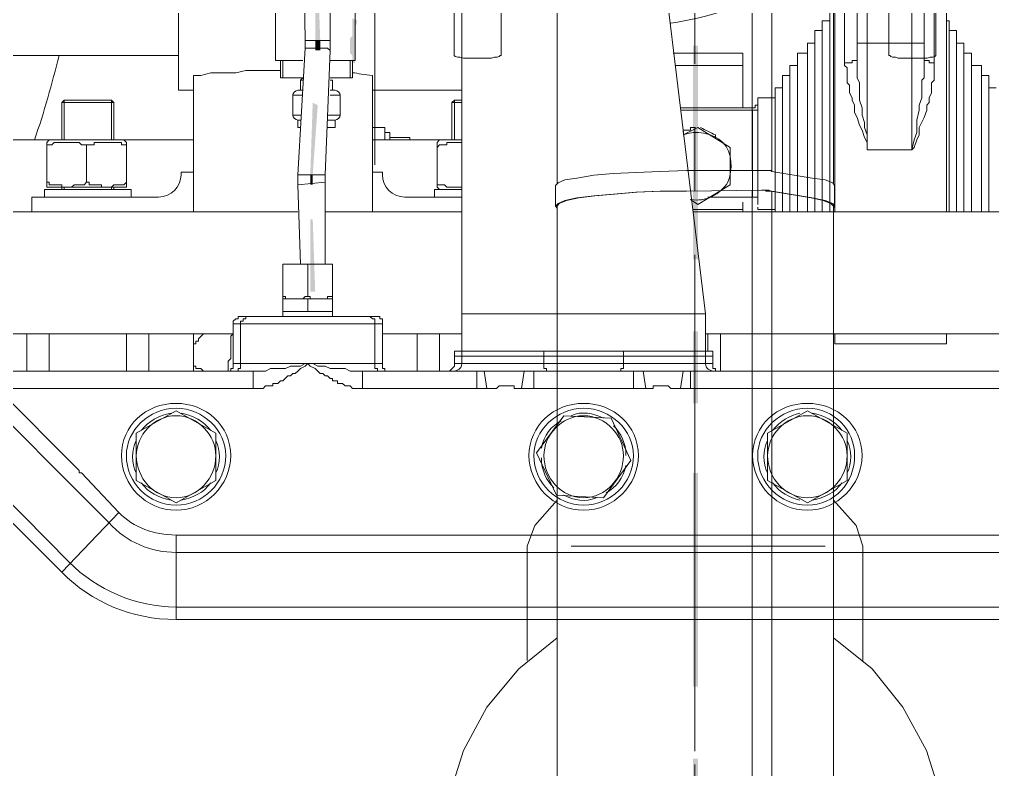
# Model space of a CAD drawing. Header units: millimetres. Extents: x 25083 to 52777, y 24772 to 45779.
# Drawn here: x 49317 to 49462.4, y 36515 to 36627.1 of the extents above; entities that cross this region are included whole.
import ezdxf

# ---------------------------------------------------------------- set-up
doc = ezdxf.new("R2010")
doc.units = ezdxf.units.MM
doc.layers.add('小车', color=7, linetype='Continuous')

# ---------------------------------------------------------------- blocks, each defined once
blk = doc.blocks.new('zw$D2F4')
h = blk.add_hatch(color=7)
edge = h.paths.add_edge_path(flags=0)
edge.add_spline(control_points=[(528.07, 779.11), (528.07, 779.11), (527.7, 779.11), (527.7, 779.11), (527.7, 779.11), (527.33, 779.48), (527.33, 779.48), (527.33, 779.48), (524.36, 779.48), (524.36, 779.48), (524.36, 779.48), (523.24, 779.11), (523.24, 779.11), (523.24, 779.11), (521.76, 779.11), (521.76, 779.11), (521.76, 779.11), (517.3, 778), (517.3, 778), (517.3, 778), (517.67, 777.25), (517.67, 777.25), (517.67, 777.25), (518.79, 777.63), (518.79, 777.63), (518.79, 777.63), (520.65, 778), (520.65, 778), (520.65, 778), (521.76, 778.37), (521.76, 778.37), (521.76, 778.37), (523.24, 778.74), (523.24, 778.74), (523.24, 778.74), (525.1, 778.74), (525.1, 778.74), (525.1, 778.74), (525.84, 779.11), (525.84, 779.11), (525.84, 779.11), (525.84, 779.11), (525.84, 779.11), (525.84, 779.11), (526.59, 779.11), (526.59, 779.11), (526.59, 779.11), (526.96, 778.74), (526.96, 778.74), (526.96, 778.74), (527.7, 778.74), (527.7, 778.74), (527.7, 778.74), (528.07, 779.11), (528.07, 779.11), (528.07, 779.11), (528.07, 779.11), (528.07, 779.11)], knot_values=[0, 0, 0, 0, 1, 1, 1, 2, 2, 2, 3, 3, 3, 4, 4, 4, 5, 5, 5, 6, 6, 6, 7, 7, 7, 8, 8, 8, 9, 9, 9, 10, 10, 10, 11, 11, 11, 12, 12, 12, 13, 13, 13, 14, 14, 14, 15, 15, 15, 16, 16, 16, 17, 17, 17, 18, 18, 18, 19, 19, 19, 19], degree=3, periodic=0)
edge = h.paths.add_edge_path(flags=0)
edge.add_spline(control_points=[(507.28, 774.65), (507.28, 774.65), (506.16, 773.91), (506.16, 773.91), (506.16, 773.91), (502.45, 772.43), (502.45, 772.43), (502.45, 772.43), (499.48, 770.94), (499.48, 770.94), (499.48, 770.94), (497.62, 770.2), (497.62, 770.2), (497.62, 770.2), (496.14, 769.08), (496.14, 769.08), (496.14, 769.08), (494.65, 768.34), (494.65, 768.34), (494.65, 768.34), (490.19, 765), (490.19, 765), (490.19, 765), (489.82, 765), (489.82, 765), (489.82, 765), (489.08, 764.26), (489.08, 764.26), (489.08, 764.26), (487.59, 763.14), (487.59, 763.14), (487.59, 763.14), (486.48, 762.03), (486.48, 762.03), (486.48, 762.03), (485.37, 761.29), (485.37, 761.29), (485.37, 761.29), (484.62, 760.17), (484.62, 760.17), (484.62, 760.17), (483.51, 759.43), (483.51, 759.43), (483.51, 759.43), (482.77, 758.32), (482.77, 758.32), (482.77, 758.32), (482.02, 757.57), (482.02, 757.57), (482.02, 757.57), (481.28, 756.46), (481.28, 756.46), (481.28, 756.46), (481.65, 756.09), (481.65, 756.09), (481.65, 756.09), (482.4, 757.2), (482.4, 757.2), (482.4, 757.2), (483.14, 757.94), (483.14, 757.94), (483.14, 757.94), (483.88, 759.06), (483.88, 759.06), (483.88, 759.06), (484.99, 759.8), (484.99, 759.8), (484.99, 759.8), (485.74, 760.91), (485.74, 760.91), (485.74, 760.91), (486.85, 761.66), (486.85, 761.66), (486.85, 761.66), (487.97, 762.77), (487.97, 762.77), (487.97, 762.77), (489.45, 763.89), (489.45, 763.89), (489.45, 763.89), (490.19, 764.63), (490.19, 764.63), (490.19, 764.63), (492.05, 765.74), (492.05, 765.74), (492.05, 765.74), (491.68, 765.74), (491.68, 765.74), (491.68, 765.74), (493.54, 766.86), (493.54, 766.86), (493.54, 766.86), (495.02, 767.97), (495.02, 767.97), (495.02, 767.97), (496.51, 768.71), (496.51, 768.71), (496.51, 768.71), (497.99, 769.83), (497.99, 769.83), (497.99, 769.83), (500.96, 771.31), (500.96, 771.31), (500.96, 771.31), (504.68, 772.8), (504.68, 772.8), (504.68, 772.8), (504.31, 772.8), (504.31, 772.8), (504.31, 772.8), (506.16, 773.54), (506.16, 773.54), (506.16, 773.54), (507.28, 773.91), (507.28, 773.91), (507.28, 773.91), (507.28, 774.65), (507.28, 774.65), (507.28, 774.65), (507.28, 774.65), (507.28, 774.65)], knot_values=[0, 0, 0, 0, 1, 1, 1, 2, 2, 2, 3, 3, 3, 4, 4, 4, 5, 5, 5, 6, 6, 6, 7, 7, 7, 8, 8, 8, 9, 9, 9, 10, 10, 10, 11, 11, 11, 12, 12, 12, 13, 13, 13, 14, 14, 14, 15, 15, 15, 16, 16, 16, 17, 17, 17, 18, 18, 18, 19, 19, 19, 20, 20, 20, 21, 21, 21, 22, 22, 22, 23, 23, 23, 24, 24, 24, 25, 25, 25, 26, 26, 26, 27, 27, 27, 28, 28, 28, 29, 29, 29, 30, 30, 30, 31, 31, 31, 32, 32, 32, 33, 33, 33, 34, 34, 34, 35, 35, 35, 36, 36, 36, 37, 37, 37, 38, 38, 38, 39, 39, 39, 40, 40, 40, 40], degree=3, periodic=0)
edge = h.paths.add_edge_path(flags=0)
edge.add_spline(control_points=[(476.82, 746.8), (476.82, 746.8), (476.82, 744.57), (476.82, 744.57), (476.82, 744.57), (477.2, 744.57), (477.2, 744.57), (477.2, 744.57), (477.2, 745.32), (477.2, 745.32), (477.2, 745.32), (477.57, 746.43), (477.57, 746.43), (477.57, 746.43), (476.82, 746.8), (476.82, 746.8), (476.82, 746.8), (476.82, 746.8), (476.82, 746.8)], knot_values=[0, 0, 0, 0, 1, 1, 1, 2, 2, 2, 3, 3, 3, 4, 4, 4, 5, 5, 5, 6, 6, 6, 6], degree=3, periodic=0)
h = blk.add_hatch(color=7)
edge = h.paths.add_edge_path(flags=0)
edge.add_spline(control_points=[(472, 743.46), (472, 743.46), (471.63, 753.86), (471.63, 753.86), (471.63, 753.86), (471.25, 753.86), (471.25, 753.86), (471.25, 753.86), (471.25, 743.46), (471.25, 743.46), (471.25, 743.46), (472, 743.46), (472, 743.46), (472, 743.46), (472, 743.46), (472, 743.46)], knot_values=[0, 0, 0, 0, 1, 1, 1, 2, 2, 2, 3, 3, 3, 4, 4, 4, 5, 5, 5, 5], degree=3, periodic=0)
edge = h.paths.add_edge_path(flags=0)
edge.add_spline(control_points=[(471.63, 764.63), (471.63, 764.63), (471.63, 768.34), (471.63, 768.34), (471.63, 768.34), (471.25, 768.34), (471.25, 768.34), (471.25, 768.34), (471.25, 764.63), (471.25, 764.63), (471.25, 764.63), (471.63, 764.63), (471.63, 764.63), (471.63, 764.63), (471.63, 764.63), (471.63, 764.63)], knot_values=[0, 0, 0, 0, 1, 1, 1, 2, 2, 2, 3, 3, 3, 4, 4, 4, 5, 5, 5, 5], degree=3, periodic=0)
h = blk.add_hatch(color=7)
h.dxf.hatch_style = 2
h.paths.add_polyline_path([(476.82, 744.57), (476.82, 744.2), (476.45, 743.83), (476.45, 741.6), (476.82, 741.23), (476.82, 740.12), (477.2, 740.12), (477.2, 741.98), (477.2, 742.35), (477.2, 744.57)])
h = blk.add_hatch(color=7)
h.dxf.hatch_style = 2
h.paths.add_polyline_path([(472, 741.98), (472, 742.35), (472, 743.46), (471.25, 743.46), (471.25, 741.98)])
h = blk.add_hatch(color=7)
edge = h.paths.add_edge_path(flags=0)
edge.add_spline(control_points=[(528.44, 625.37), (528.44, 625.37), (528.44, 636.14), (528.44, 636.14), (528.44, 636.14), (527.7, 636.14), (527.7, 636.14), (527.7, 636.14), (527.7, 625.37), (527.7, 625.37), (527.7, 625.37), (528.44, 625.37), (528.44, 625.37), (528.44, 625.37), (528.44, 625.37), (528.44, 625.37)], knot_values=[0, 0, 0, 0, 1, 1, 1, 2, 2, 2, 3, 3, 3, 4, 4, 4, 5, 5, 5, 5], degree=3, periodic=0)
edge = h.paths.add_edge_path(flags=0)
edge.add_spline(control_points=[(528.44, 646.91), (528.44, 646.91), (528.44, 678.84), (528.44, 678.84), (528.44, 678.84), (527.7, 678.84), (527.7, 678.84), (527.7, 678.84), (527.7, 646.91), (527.7, 646.91), (527.7, 646.91), (528.44, 646.91), (528.44, 646.91), (528.44, 646.91), (528.44, 646.91), (528.44, 646.91)], knot_values=[0, 0, 0, 0, 1, 1, 1, 2, 2, 2, 3, 3, 3, 4, 4, 4, 5, 5, 5, 5], degree=3, periodic=0)
edge = h.paths.add_edge_path(flags=0)
edge.add_spline(control_points=[(528.44, 689.24), (528.44, 689.24), (528.44, 700.01), (528.44, 700.01), (528.44, 700.01), (527.7, 700.01), (527.7, 700.01), (527.7, 700.01), (527.7, 689.24), (527.7, 689.24), (527.7, 689.24), (528.44, 689.24), (528.44, 689.24), (528.44, 689.24), (528.44, 689.24), (528.44, 689.24)], knot_values=[0, 0, 0, 0, 1, 1, 1, 2, 2, 2, 3, 3, 3, 4, 4, 4, 5, 5, 5, 5], degree=3, periodic=0)
edge = h.paths.add_edge_path(flags=0)
edge.add_spline(control_points=[(528.44, 710.78), (528.44, 710.78), (528.44, 742.72), (528.44, 742.72), (528.44, 742.72), (527.7, 742.72), (527.7, 742.72), (527.7, 742.72), (527.7, 710.78), (527.7, 710.78), (527.7, 710.78), (528.44, 710.78), (528.44, 710.78), (528.44, 710.78), (528.44, 710.78), (528.44, 710.78)], knot_values=[0, 0, 0, 0, 1, 1, 1, 2, 2, 2, 3, 3, 3, 4, 4, 4, 5, 5, 5, 5], degree=3, periodic=0)
h = blk.add_hatch(color=7)
h.dxf.hatch_style = 2
h.paths.add_polyline_path([(470.88, 723.41), (471.63, 733.81), (470.88, 734.18), (470.51, 723.41)])
h = blk.add_hatch(color=7)
h.dxf.hatch_style = 2
h.paths.add_polyline_path([(470.88, 721.92), (470.88, 722.66), (470.88, 723.41), (470.51, 723.41), (470.51, 721.92)])
h = blk.add_hatch(color=7)
h.dxf.hatch_style = 2
h.paths.add_polyline_path([(471.25, 705.95), (470.88, 716.72), (470.51, 716.72), (470.51, 705.95)])
at = {"color": 7, "lineweight": 5}
for points in [[(477.2, 740.49), (477.2, 786.54)], [(529.56, 702.61), (519.53, 785.05)], [(469.77, 743.46), (469.4, 765.37)], [(473.48, 743.46), (473.48, 765.37)], [(465.31, 740.49), (465.31, 754.97)], [(493.16, 697.04), (493.16, 755.72)], [(548.87, 755.34), (548.87, 724.52), (548.87, 721.55), (548.87, 717.84)], [(550.35, 740.12), (550.35, 755.34)], [(563.72, 755.34), (563.72, 744.95), (563.72, 743.09), (563.72, 740.12)], [(565.58, 717.84), (565.58, 754.6), (565.21, 754.97), (565.58, 755.34), (565.21, 755.34)], [(450.83, 736.03), (450.83, 753.86)], [(548.13, 747.92), (548.13, 717.84)], [(547.01, 746.43), (547.01, 717.84)], [(548.13, 746.43), (547.01, 746.43)], [(565.95, 746.43), (565.58, 746.43)], [(565.95, 746.43), (565.95, 717.84)], [(545.9, 744.95), (545.9, 717.84)], [(547.01, 744.95), (545.9, 744.95)], [(567.07, 744.95), (565.95, 744.95)], [(567.07, 744.95), (567.07, 717.84)], [(469.77, 743.46), (473.48, 743.46)], [(544.78, 743.09), (544.78, 717.84)], [(545.9, 743.09), (544.78, 743.09)], [(552.21, 740.86), (552.21, 743.09)], [(553.7, 743.09), (552.21, 743.09)], [(553.7, 743.09), (553.7, 727.12)], [(560.38, 743.09), (553.7, 743.09)], [(560.38, 727.12), (560.38, 743.09)], [(562.24, 743.09), (561.12, 743.09), (560.38, 743.09)], [(562.24, 743.09), (562.24, 740.86)], [(568.18, 743.09), (567.07, 743.09)], [(568.18, 743.09), (568.18, 717.84)], [(468.66, 723.41), (469.77, 742.35)], [(469.77, 742.35), (472, 742.35), (472.37, 742.35), (473.11, 742.35), (473.48, 741.98)], [(472.74, 723.41), (473.48, 741.98)], [(535.13, 741.6), (524.73, 741.6)], [(535.13, 741.6), (535.13, 733.43)], [(543.3, 741.6), (543.3, 717.84)], [(544.78, 741.6), (543.3, 741.6)], [(569.29, 741.6), (568.18, 741.6)], [(569.29, 741.6), (569.29, 717.84)], [(450.83, 741.23), (418.52, 741.23)], [(465.31, 740.49), (469.4, 740.49)], [(466.06, 737.89), (466.06, 740.49)], [(466.43, 740.49), (466.43, 737.89)], [(473.48, 740.49), (477.2, 740.49)], [(476.45, 737.89), (476.45, 740.49)], [(476.82, 740.49), (476.82, 737.89)], [(550.35, 740.12), (551.47, 740.12), (551.47, 740.49), (552.21, 740.49), (552.21, 740.86)], [(550.35, 740.12), (550.35, 739.75), (550.73, 739.38), (550.73, 737.15), (551.1, 736.78), (551.1, 735.66), (551.47, 734.92), (551.47, 734.55), (551.84, 733.81), (551.84, 732.69), (552.21, 731.95), (552.58, 730.83), (552.95, 730.09), (553.32, 728.98), (553.7, 728.23), (553.7, 727.12)], [(553.7, 727.12), (553.7, 729.35), (553.32, 730.46), (553.32, 731.21), (552.95, 732.32), (552.95, 733.43), (552.58, 734.55), (552.58, 737.15), (552.21, 737.89), (552.21, 740.86)], [(562.24, 740.86), (562.24, 737.89), (561.87, 737.52), (561.87, 734.92), (561.49, 733.81), (561.49, 733.06), (561.12, 731.58), (561.12, 729.72), (560.75, 728.61), (560.38, 727.12)], [(560.38, 727.12), (560.75, 727.49), (561.12, 728.61), (561.49, 729.35), (561.49, 730.46), (562.24, 731.95), (562.61, 733.06), (562.61, 733.81), (562.98, 734.18), (562.98, 734.92), (563.35, 735.66), (563.35, 737.15), (563.72, 737.52), (563.72, 740.12)], [(562.24, 740.86), (562.24, 740.49), (562.98, 740.49), (562.98, 740.12), (563.72, 740.12)], [(466.06, 739), (460.86, 739), (459.37, 738.63), (455.66, 738.63), (454.17, 738.26), (453.06, 738.26)], [(535.13, 739.75), (525.1, 739.75)], [(542.18, 739.75), (542.18, 717.84)], [(543.3, 739.75), (542.18, 739.75)], [(570.78, 739.75), (569.29, 739.75)], [(570.78, 739.75), (570.78, 717.84)], [(453.06, 717.84), (453.06, 738.26)], [(469.4, 737.89), (466.06, 737.89)], [(469.4, 737.89), (469.03, 737.52)], [(469.03, 737.52), (469.03, 736.03)], [(469.03, 737.52), (469.4, 737.52)], [(476.82, 737.89), (473.48, 737.89)], [(473.48, 737.52), (473.85, 737.52)], [(473.48, 737.52), (473.85, 737.52)], [(473.85, 737.52), (473.85, 736.03)], [(479.8, 738.26), (479.8, 717.84)], [(541.07, 738.26), (541.07, 717.84)], [(542.18, 738.26), (541.07, 738.26)], [(571.89, 738.26), (570.78, 738.26)], [(571.89, 738.26), (571.89, 717.84)], [(453.06, 736.03), (450.83, 736.03)], [(468.66, 736.03), (469.4, 736.03)], [(473.48, 736.03), (474.23, 736.03)], [(493.16, 736.03), (479.8, 736.03)], [(539.96, 736.4), (539.96, 717.84)], [(541.07, 736.4), (539.96, 736.4)], [(573.01, 736.4), (571.89, 736.4)], [(433.38, 734.18), (433.75, 734.55)], [(440.8, 734.55), (433.75, 734.55)], [(440.8, 734.55), (433.75, 734.55)], [(441.17, 734.18), (440.8, 734.55)], [(467.91, 735.29), (467.91, 732.32)], [(467.91, 735.29), (469.4, 735.29)], [(473.48, 735.29), (474.97, 735.29)], [(474.97, 735.29), (474.97, 732.32)], [(491.68, 734.18), (492.05, 734.55)], [(493.16, 734.55), (492.05, 734.55)], [(493.16, 734.55), (492.05, 734.55)], [(537.36, 734.55), (537.36, 734.92)], [(539.96, 734.92), (537.36, 734.92)], [(537.36, 734.55), (537.36, 734.18)], [(433.38, 728.61), (433.38, 734.18)], [(441.17, 734.18), (433.38, 734.18)], [(441.17, 728.61), (441.17, 734.18)], [(491.68, 728.61), (491.68, 734.18)], [(493.16, 734.18), (491.68, 734.18)], [(536.61, 733.43), (525.84, 733.43)], [(536.61, 733.06), (525.84, 733.06)], [(537.36, 734.18), (537.36, 733.81), (536.99, 733.81), (536.99, 733.43), (536.61, 733.43)], [(536.61, 720.07), (536.61, 733.06)], [(536.61, 733.06), (537.36, 733.06), (537.36, 732.69), (537.36, 732.32)], [(537.36, 718.95), (537.36, 734.18)], [(469.03, 732.32), (467.91, 732.32)], [(468.66, 731.58), (468.66, 730.46)], [(468.66, 731.58), (469.03, 731.58)], [(474.97, 732.32), (473.11, 732.32)], [(473.11, 731.58), (474.23, 731.58)], [(474.23, 730.46), (474.23, 731.58)], [(469.03, 730.46), (468.66, 730.46)], [(474.23, 730.46), (473.11, 730.46)], [(479.8, 730.46), (481.65, 730.46)], [(481.65, 730.46), (481.65, 728.61)], [(528.07, 730.46), (527.33, 730.46), (527.33, 730.09), (526.22, 730.09), (526.22, 729.72)], [(526.22, 729.35), (528.44, 730.46)], [(528.44, 730.46), (533.27, 727.49)], [(433.38, 728.61), (418.52, 728.61)], [(431.15, 728.23), (431.52, 728.61)], [(442.66, 728.61), (431.52, 728.61)], [(453.06, 728.61), (441.17, 728.61)], [(443.03, 728.23), (442.66, 728.61)], [(491.68, 728.61), (479.8, 728.61)], [(481.65, 729.72), (482.4, 729.72)], [(482.4, 728.61), (482.4, 729.72)], [(482.4, 728.98), (485.37, 728.98)], [(489.45, 728.23), (489.82, 728.61)], [(493.16, 728.61), (489.82, 728.61)], [(431.15, 721.55), (431.15, 728.23)], [(431.15, 727.86), (431.89, 727.86), (432.26, 728.23), (435.98, 728.23), (436.35, 727.86), (437.09, 727.86)], [(437.09, 727.86), (438.2, 727.86), (438.2, 728.23), (442.29, 728.23), (442.29, 727.86), (443.03, 727.86)], [(437.09, 727.86), (437.09, 722.29)], [(443.03, 721.55), (443.03, 728.23)], [(489.45, 721.55), (489.45, 728.23)], [(489.45, 727.49), (489.82, 727.86), (490.94, 727.86), (490.94, 728.23), (493.16, 728.23)], [(533.27, 727.49), (533.27, 721.92)], [(553.7, 727.12), (560.38, 727.12)], [(451.2, 723.41), (451.2, 723.78)], [(451.2, 723.78), (453.06, 723.78)], [(468.66, 723.41), (471.25, 723.41), (472.74, 723.41)], [(479.8, 723.78), (481.28, 723.78)], [(481.28, 723.78), (481.28, 723.41)], [(430.78, 721.18), (430.78, 720.07)], [(443.77, 721.18), (430.78, 721.18)], [(431.15, 722.29), (431.52, 722.29), (431.52, 721.92), (433.38, 721.92), (433.38, 721.55), (434.86, 721.55), (435.23, 721.92), (435.98, 721.92), (436.35, 721.92), (436.72, 721.92), (437.09, 722.29)], [(431.52, 721.55), (431.15, 721.55)], [(442.66, 721.55), (431.52, 721.55)], [(433.38, 721.18), (433.38, 721.55)], [(437.09, 722.29), (437.46, 722.29), (437.46, 721.92), (439.32, 721.92), (439.32, 721.55), (440.8, 721.55), (441.17, 721.92), (442.29, 721.92), (442.66, 721.92), (443.03, 722.29)], [(441.17, 721.18), (441.17, 721.55)], [(442.66, 721.55), (443.03, 721.55)], [(443.77, 721.18), (443.77, 720.07)], [(468.66, 721.92), (472.74, 722.29)], [(469.03, 710.04), (468.66, 721.92)], [(472.74, 710.04), (472.74, 722.29)], [(489.08, 721.18), (489.08, 720.07)], [(493.16, 721.18), (489.08, 721.18)], [(489.45, 721.92), (490.57, 721.92), (490.94, 721.55), (493.16, 721.55)], [(489.82, 721.18), (489.45, 721.55)], [(533.27, 721.92), (528.44, 718.95)], [(428.92, 717.84), (428.92, 720.07)], [(447.86, 720.07), (428.92, 720.07)], [(443.77, 720.07), (430.78, 720.07)], [(484.62, 720.07), (493.16, 720.07)], [(493.16, 720.07), (489.08, 720.07)], [(528.44, 718.95), (527.33, 719.69)], [(536.61, 720.07), (529.93, 720.07)], [(537.36, 720.81), (537.36, 720.07), (536.99, 720.07), (536.61, 720.07)], [(535.13, 717.84), (535.13, 719.32)], [(537.36, 718.21), (537.36, 718.58)], [(108.81, 717.84), (468.66, 717.84)], [(472.74, 717.84), (493.16, 717.84)], [(527.7, 718.21), (535.13, 718.21)], [(527.7, 717.84), (948.82, 717.84)], [(539.96, 718.21), (537.36, 718.21)], [(466.43, 702.98), (466.43, 710.04)], [(473.85, 710.04), (466.43, 710.04)], [(466.43, 710.04), (468.28, 710.04)], [(468.28, 710.04), (470.14, 710.04)], [(470.14, 705.21), (470.14, 710.04)], [(470.14, 710.04), (472, 710.04)], [(472, 710.04), (473.85, 710.04)], [(473.85, 702.98), (473.85, 710.04)], [(468.28, 704.84), (466.8, 704.84), (466.8, 705.21), (466.43, 705.21)], [(470.14, 705.21), (469.77, 705.21), (469.4, 704.84), (468.28, 704.84)], [(472, 704.84), (470.51, 704.84), (470.51, 705.21), (470.14, 705.21)], [(473.85, 705.21), (473.11, 705.21), (473.11, 704.84), (472, 704.84)], [(466.43, 704.84), (473.85, 704.84)], [(468.28, 704.84), (466.43, 704.84)], [(470.14, 704.84), (468.28, 704.84)], [(470.14, 702.98), (470.14, 704.84)], [(472, 704.84), (470.14, 704.84)], [(473.85, 704.84), (472, 704.84)], [(459.74, 702.24), (459.74, 701.87), (459.37, 701.87), (459, 701.5), (459, 701.13)], [(459.74, 702.24), (480.54, 702.24)], [(461.23, 702.24), (460.86, 702.24), (460.86, 701.87), (460.49, 701.87), (460.49, 701.5), (460.11, 701.5), (460.11, 701.13)], [(473.85, 702.98), (466.43, 702.98)], [(468.28, 702.98), (466.43, 702.98)], [(466.43, 702.98), (466.43, 702.24)], [(470.14, 702.98), (468.28, 702.98)], [(472, 702.98), (470.14, 702.98)], [(473.85, 702.98), (472, 702.98)], [(473.85, 702.98), (473.85, 702.24)], [(480.17, 701.13), (480.17, 701.87), (479.8, 701.87), (479.42, 702.24)], [(481.28, 701.13), (481.28, 701.87), (480.91, 701.87), (480.91, 702.24), (480.54, 702.24)], [(493.16, 702.61), (529.56, 702.61)], [(529.56, 702.61), (529.56, 700.38)], [(459, 701.13), (459, 695.18)], [(459, 701.13), (481.28, 701.13)], [(460.11, 701.13), (460.11, 695.18)], [(480.17, 695.18), (480.17, 701.13)], [(481.28, 695.18), (481.28, 701.13)], [(529.56, 701.5), (529.56, 697.04)], [(108.81, 699.64), (459, 699.64)], [(428.18, 694.07), (428.18, 699.64)], [(431.52, 694.07), (431.52, 699.64)], [(443.03, 699.64), (443.03, 694.07)], [(446.37, 699.64), (446.37, 694.07)], [(453.06, 694.07), (453.06, 699.64)], [(453.06, 697.78), (453.06, 698.15), (453.43, 698.15), (453.43, 698.53), (453.8, 698.53), (453.8, 698.9), (454.54, 699.64)], [(458.26, 694.07), (458.26, 695.56), (458.63, 695.93), (458.63, 699.27), (459, 699.64)], [(481.28, 699.64), (493.16, 699.64)], [(486.48, 694.07), (486.48, 699.64)], [(489.82, 694.07), (489.82, 699.64)], [(529.56, 699.64), (948.82, 699.64)], [(529.93, 697.04), (529.93, 699.64)], [(531.79, 699.64), (531.79, 694.07)], [(548.87, 699.64), (548.87, 698.15)], [(565.21, 698.15), (565.58, 698.15), (565.58, 699.64)], [(548.87, 698.15), (565.21, 698.15)], [(492.05, 697.04), (530.67, 697.04)], [(492.05, 697.04), (492.05, 696.3)], [(505.42, 696.3), (505.42, 697.04)], [(517.3, 696.3), (517.3, 697.04)], [(530.67, 696.3), (530.67, 697.04)], [(458.26, 694.07), (458.63, 694.07), (458.63, 694.44), (459, 694.44), (459, 694.81), (459, 695.18)], [(481.28, 695.18), (459, 695.18)], [(460.11, 695.18), (460.11, 694.44), (459.74, 694.44), (459.74, 694.07), (459.37, 694.07)], [(461.97, 691.47), (463.46, 691.47), (463.83, 691.84), (464.94, 691.84), (464.94, 692.21), (465.68, 692.21), (466.06, 692.58), (466.43, 692.58), (467.17, 693.33), (467.54, 693.33), (467.91, 693.7), (468.28, 693.7), (468.66, 694.07), (469.03, 694.44), (469.77, 694.81), (470.14, 695.18)], [(470.14, 695.18), (469.77, 695.18), (469.03, 694.81), (467.54, 694.81), (466.8, 694.44), (464.57, 694.44), (463.83, 694.07), (461.97, 694.07)], [(470.14, 695.18), (470.51, 694.81), (471.25, 694.44), (472, 693.7), (472.37, 693.7), (472.74, 693.33), (473.11, 693.33), (473.48, 692.96), (473.85, 692.96), (473.85, 692.58), (474.6, 692.58), (474.6, 692.21), (475.34, 692.21), (475.71, 691.84), (476.45, 691.84), (476.82, 691.47), (477.57, 691.47), (477.94, 691.47), (478.31, 691.47)], [(470.14, 695.18), (470.88, 695.18), (471.63, 694.81), (472.74, 694.81), (473.48, 694.44), (475.71, 694.44), (476.45, 694.07), (478.31, 694.07)], [(481.28, 694.07), (480.54, 694.07), (480.54, 694.44), (480.17, 694.44), (480.17, 694.81), (480.17, 695.18)], [(481.28, 695.18), (481.28, 694.44), (481.65, 694.44), (481.65, 694.07), (482.02, 694.07), (482.4, 694.07)], [(490.94, 694.07), (491.31, 694.07), (492.05, 694.81), (492.05, 695.18)], [(492.05, 696.3), (492.05, 695.18)], [(492.05, 696.3), (530.67, 696.3)], [(530.67, 695.18), (492.05, 695.18)], [(493.16, 696.3), (493.16, 695.18)], [(505.42, 696.3), (505.42, 695.18)], [(506.16, 694.07), (505.79, 694.07), (505.79, 694.44), (505.42, 694.44), (505.42, 694.81), (505.42, 695.18)], [(517.3, 695.18), (517.3, 694.44), (516.93, 694.44), (516.93, 694.07), (516.56, 694.07)], [(517.3, 695.18), (517.3, 696.3)], [(529.56, 695.18), (529.56, 696.3)], [(530.67, 695.18), (530.67, 696.3)], [(530.67, 695.18), (530.67, 694.44), (531.04, 694.44), (531.04, 694.07), (531.41, 694.07)], [(461.97, 694.07), (166, 694.07)], [(454.54, 694.07), (454.17, 694.44), (453.43, 694.44), (453.43, 694.81), (453.06, 694.81)], [(461.97, 694.07), (461.97, 691.47)], [(478.31, 694.07), (478.31, 691.47)], [(495.39, 694.07), (478.31, 694.07)], [(495.39, 694.07), (495.39, 691.47)], [(496.51, 694.07), (495.39, 694.07)], [(496.51, 694.07), (496.88, 691.47)], [(499.85, 694.07), (496.51, 694.07)], [(502.45, 694.07), (499.85, 694.07)], [(502.45, 694.07), (502.08, 691.47)], [(502.45, 694.07), (503.93, 694.07)], [(503.93, 694.07), (503.93, 691.47)], [(518.79, 694.07), (503.93, 694.07)], [(518.79, 694.07), (518.79, 691.47)], [(518.79, 694.07), (520.27, 694.07)], [(520.27, 694.07), (520.65, 691.47)], [(522.87, 694.07), (520.27, 694.07)], [(526.22, 694.07), (522.87, 694.07)], [(526.22, 694.07), (525.84, 691.47)], [(527.33, 694.07), (526.22, 694.07)], [(527.33, 691.47), (527.33, 694.07)], [(890.15, 694.07), (527.33, 694.07)], [(407.38, 692.96), (434.49, 665.48)], [(418.89, 692.96), (440.43, 671.42)], [(433.38, 663.99), (405.9, 691.47)], [(423.72, 691.47), (435.98, 679.22)], [(423.72, 691.47), (461.97, 691.47)], [(478.31, 691.47), (495.39, 691.47)], [(496.88, 691.47), (495.39, 691.47)], [(502.08, 691.47), (500.96, 691.47), (500.96, 691.84), (498.74, 691.84), (498.36, 691.47), (496.88, 691.47)], [(503.93, 691.47), (502.08, 691.47)], [(503.93, 691.47), (518.79, 691.47)], [(520.65, 691.47), (518.79, 691.47)], [(525.84, 691.47), (524.36, 691.47), (523.99, 691.84), (521.76, 691.84), (521.76, 691.47), (520.65, 691.47)], [(527.33, 691.47), (525.84, 691.47)], [(527.33, 691.47), (632.42, 691.47)], [(450.46, 688.13), (444.52, 684.79)], [(456.4, 684.79), (450.46, 688.13)], [(544.78, 688.13), (538.84, 684.79)], [(550.73, 684.79), (544.78, 688.13)], [(508.39, 687.39), (504.31, 681.82)], [(515.45, 687.01), (508.39, 687.39)], [(518.42, 680.7), (515.45, 687.01)], [(444.52, 684.79), (444.52, 677.73)], [(456.4, 677.73), (456.4, 684.79)], [(538.84, 684.79), (538.84, 677.73)], [(550.73, 677.73), (550.73, 684.79)], [(504.31, 681.82), (507.28, 675.5)], [(514.33, 675.13), (518.42, 680.7)], [(436.35, 678.84), (441.92, 672.9)], [(444.52, 677.73), (450.46, 674.39)], [(450.46, 674.39), (456.4, 677.73)], [(538.84, 677.73), (544.78, 674.39)], [(544.78, 674.39), (550.73, 677.73)], [(507.28, 675.5), (514.33, 675.13)], [(441.92, 672.9), (433.38, 663.99)], [(605.69, 669.56), (450.46, 669.56)], [(450.46, 669.56), (450.46, 656.93)], [(450.46, 666.96), (605.69, 666.96)], [(605.69, 658.79), (450.46, 658.79)], [(450.46, 656.93), (605.69, 656.93)]]:
    blk.add_lwpolyline(points, dxfattribs=at)
at = {"color": 7, "lineweight": 0}
for points in [[(480.17, 755.72), (480.17, 724.89)], [(433.75, 734.55), (433.75, 728.61)], [(440.8, 734.55), (440.8, 728.61)], [(492.05, 734.55), (492.05, 728.61)], [(433.75, 721.55), (433.75, 721.18)], [(440.8, 721.55), (440.8, 721.18)], [(529.56, 702.61), (529.56, 701.5)]]:
    blk.add_lwpolyline(points, dxfattribs=at)
at = {"color": 7, "lineweight": 5}
for points in [[(524.36, 746.06), (535.13, 747.55), (545.16, 753.12), (551.84, 762.03)], [(552.21, 743.09), (552.21, 744.95), (552.21, 746.8), (552.21, 749.03)], [(553.7, 743.09), (553.7, 745.32), (553.7, 747.55), (553.7, 750.15)], [(560.38, 743.09), (560.38, 745.32), (560.38, 747.55), (560.38, 750.15)], [(562.24, 743.09), (562.24, 744.95), (562.24, 746.8), (562.24, 749.03)], [(552.21, 742.35), (552.21, 744.57), (552.21, 746.43), (552.21, 748.29)], [(469.77, 742.35), (469.77, 742.72), (469.77, 743.09), (469.77, 743.46)], [(473.48, 741.98), (473.48, 742.35), (473.48, 743.09), (473.48, 743.46)], [(429.29, 728.61), (430.78, 732.69), (431.89, 737.15), (433, 741.23)], [(479.8, 738.26), (478.68, 738.26), (477.57, 738.63), (476.82, 738.63)], [(468.66, 736.03), (468.28, 736.03), (467.91, 735.66), (467.91, 735.29)], [(474.97, 735.29), (474.97, 735.66), (474.6, 736.03), (474.23, 736.03)], [(480.91, 736.03), (480.54, 736.03), (480.17, 736.03), (479.8, 736.03)], [(467.91, 732.32), (467.91, 731.95), (468.28, 731.58), (468.66, 731.58)], [(474.23, 731.58), (474.6, 731.58), (474.97, 731.95), (474.97, 732.32)], [(526.22, 729.35), (528.07, 730.09), (530.67, 729.72), (532.16, 728.23)], [(531.04, 729.35), (530.3, 729.72), (529.56, 730.09), (528.82, 730.46)], [(485.37, 728.61), (485.37, 728.98), (485.37, 728.98), (485.37, 728.98)], [(485.37, 728.61), (485.37, 728.98), (485.37, 728.98), (485.37, 728.98)], [(531.04, 728.98), (531.04, 728.98), (531.04, 728.98), (531.04, 729.35)], [(531.04, 729.35), (531.04, 729.35), (531.04, 729.35), (531.04, 729.35)], [(532.16, 728.23), (533.64, 726.75), (533.64, 724.15), (532.9, 722.29)], [(447.86, 720.07), (449.72, 720.07), (451.2, 721.55), (451.2, 723.41)], [(468.66, 723.41), (468.66, 723.04), (468.66, 722.66), (468.66, 721.92)], [(472.74, 723.41), (472.74, 723.04), (472.74, 722.66), (472.74, 722.29)], [(481.28, 723.41), (481.28, 721.55), (482.77, 720.07), (484.62, 720.07)], [(532.9, 722.29), (531.79, 720.44), (529.56, 719.32), (527.33, 719.69)], [(527.7, 718.21), (527.7, 718.21), (528.07, 718.21), (528.44, 718.21)], [(493.16, 697.04), (493.16, 696.67), (493.16, 696.3), (493.16, 696.3)], [(529.56, 696.3), (529.56, 696.3), (529.56, 696.67), (529.56, 697.04)], [(492.05, 694.07), (492.42, 694.07), (493.16, 694.44), (493.16, 695.18)], [(529.56, 695.18), (529.56, 694.44), (530.3, 694.07), (530.67, 694.07)], [(531.41, 694.07), (531.41, 694.07), (531.79, 694.07), (531.79, 694.07)], [(449.72, 687.76), (447.86, 687.39), (446.37, 686.64), (445.26, 685.16)], [(455.66, 685.16), (454.54, 686.64), (453.06, 687.39), (451.2, 687.76)], [(509.5, 687.39), (510.99, 688.13), (512.85, 687.76), (514.33, 687.01)], [(543.67, 687.76), (542.18, 687.39), (540.7, 686.64), (539.58, 685.16)], [(549.98, 685.16), (548.87, 686.64), (547.38, 687.39), (545.53, 687.76)], [(508.02, 686.64), (506.53, 685.9), (505.42, 684.41), (505.05, 682.56)], [(517.67, 681.44), (517.67, 683.3), (516.93, 684.79), (515.82, 685.9)], [(444.52, 683.67), (443.77, 682.19), (443.77, 680.33), (444.52, 678.84)], [(456.4, 678.84), (457.14, 680.33), (457.14, 682.19), (456.4, 683.67)], [(538.84, 683.67), (538.1, 682.19), (538.1, 680.33), (538.84, 678.84)], [(550.73, 678.84), (551.47, 680.33), (551.47, 682.19), (550.73, 683.67)], [(505.05, 681.07), (505.05, 679.22), (505.79, 677.73), (506.91, 676.62)], [(435.98, 679.22), (435.98, 678.84), (435.98, 678.84), (435.98, 678.84)], [(514.7, 675.87), (516.19, 676.62), (517.3, 678.1), (517.67, 679.96)], [(435.98, 678.84), (435.98, 678.84), (435.98, 678.84), (436.35, 678.84)], [(445.26, 677.36), (446.37, 675.87), (447.86, 675.13), (449.72, 674.76)], [(451.2, 674.76), (453.06, 675.13), (454.54, 675.87), (455.66, 677.36)], [(539.58, 677.36), (540.7, 675.87), (542.18, 675.13), (543.67, 674.76)], [(545.53, 674.76), (547.38, 675.13), (548.87, 675.87), (549.98, 677.36)], [(508.39, 675.5), (509.88, 674.76), (511.73, 674.39), (513.22, 675.13)], [(441.92, 672.9), (444.15, 670.67), (447.12, 669.56), (450.46, 669.56)], [(440.43, 671.42), (443.03, 668.45), (446.74, 666.96), (450.46, 666.96)], [(434.49, 665.48), (438.57, 661.39), (444.52, 658.79), (450.46, 658.79)], [(433.38, 663.99), (437.83, 659.53), (443.77, 656.93), (450.46, 656.93)]]:
    blk.add_open_spline(points, degree=3, dxfattribs=at)
for points in [[(450.46, 689.24), (446, 689.24), (442.29, 685.9), (442.29, 681.44), (442.29, 676.99), (446, 673.27), (450.46, 673.27), (454.91, 673.27), (458.63, 676.99), (458.63, 681.44), (458.63, 685.9), (454.91, 689.24), (450.46, 689.24)], [(511.36, 689.24), (506.91, 689.24), (503.19, 685.9), (503.19, 681.44), (503.19, 676.99), (506.91, 673.27), (511.36, 673.27), (515.82, 673.27), (519.53, 676.99), (519.53, 681.44), (519.53, 685.9), (515.82, 689.24), (511.36, 689.24)], [(544.78, 689.24), (540.33, 689.24), (536.61, 685.9), (536.61, 681.44), (536.61, 676.99), (540.33, 673.27), (544.78, 673.27), (549.24, 673.27), (552.95, 676.99), (552.95, 681.44), (552.95, 685.9), (549.24, 689.24), (544.78, 689.24)], [(450.46, 688.5), (446.37, 688.5), (443.03, 685.16), (443.03, 681.44), (443.03, 677.36), (446.37, 674.02), (450.46, 674.02), (454.54, 674.02), (457.89, 677.36), (457.89, 681.44), (457.89, 685.16), (454.54, 688.5), (450.46, 688.5)], [(511.36, 688.5), (507.28, 688.5), (503.93, 685.16), (503.93, 681.44), (503.93, 677.36), (507.28, 674.02), (511.36, 674.02), (515.45, 674.02), (518.79, 677.36), (518.79, 681.44), (518.79, 685.16), (515.45, 688.5), (511.36, 688.5)], [(544.78, 688.5), (540.7, 688.5), (537.36, 685.16), (537.36, 681.44), (537.36, 677.36), (540.7, 674.02), (544.78, 674.02), (548.87, 674.02), (551.84, 677.36), (551.84, 681.44), (551.84, 685.16), (548.87, 688.5), (544.78, 688.5)], [(450.46, 687.39), (447.12, 687.39), (444.52, 684.41), (444.52, 681.44), (444.52, 678.1), (447.12, 675.13), (450.46, 675.13), (453.8, 675.13), (456.4, 678.1), (456.4, 681.44), (456.4, 684.41), (453.8, 687.39), (450.46, 687.39)], [(511.36, 687.39), (508.02, 687.39), (505.42, 684.41), (505.42, 681.44), (505.42, 678.1), (508.02, 675.13), (511.36, 675.13), (514.7, 675.13), (517.3, 678.1), (517.3, 681.44), (517.3, 684.41), (514.7, 687.39), (511.36, 687.39)], [(544.78, 687.39), (541.44, 687.39), (538.84, 684.41), (538.84, 681.44), (538.84, 678.1), (541.44, 675.13), (544.78, 675.13), (548.13, 675.13), (550.73, 678.1), (550.73, 681.44), (550.73, 684.41), (548.13, 687.39), (544.78, 687.39)]]:
    blk.add_open_spline(points, degree=3, knots=[0, 0, 0, 0, 1, 1, 1, 2, 2, 2, 3, 3, 3, 4, 4, 4, 4], dxfattribs=at)
blk = doc.blocks.new('A$C1A4175F5')
at = {"layer": '小车', "color": 7, "lineweight": 0}
for points in [[(757.742, 523.686), (753.123, 529.426), (747.384, 534.045), (740.944, 537.545), (733.805, 539.785), (726.526, 540.485), (719.106, 539.785), (711.967, 537.545), (705.528, 534.045), (699.788, 529.426), (695.169, 523.686)], [(844.814, 538.945), (844.674, 538.805), (844.534, 538.525), (844.534, 538.105), (844.394, 537.685), (844.394, 537.125), (844.394, 536.425), (844.394, 535.865), (844.394, 535.165), (844.394, 534.605), (844.394, 533.905), (844.394, 533.345), (844.534, 532.925), (844.534, 532.505), (844.674, 532.225), (844.814, 532.085), (844.814, 531.945)], [(855.452, 538.945), (844.814, 538.945)], [(844.814, 531.945), (855.452, 531.945)], [(754.383, 528.026), (771.461, 528.026)], [(774.541, 527.046), (771.461, 528.026)], [(778.32, 523.686), (774.541, 527.046)], [(822.276, 523.686), (701.328, 523.686)], [(822.276, 523.826), (821.996, 523.686)], [(823.536, 520.467), (823.116, 522.426), (822.696, 523.546), (822.276, 523.826)], [(825.356, 523.826), (822.276, 523.826)], [(823.536, 520.327), (823.116, 522.146), (822.696, 523.266), (822.276, 523.686)], [(826.475, 520.467), (826.195, 522.426), (825.775, 523.546), (825.356, 523.826)], [(865.951, 523.686), (825.636, 523.686)], [(823.536, 520.467), (824.516, 514.447)], [(823.536, 520.327), (824.516, 514.307)], [(827.455, 514.447), (826.475, 520.467)], [(824.516, 514.447), (703.288, 514.447)], [(824.656, 512.907), (824.656, 513.187), (824.656, 513.467), (824.656, 513.747), (824.656, 514.027), (824.516, 514.307), (824.516, 514.447)], [(824.656, 512.907), (824.656, 513.187), (824.656, 513.467), (824.516, 513.607), (824.516, 513.887), (824.516, 514.027), (824.516, 514.307)], [(827.595, 512.907), (827.595, 513.187), (827.595, 513.467), (827.595, 513.747), (827.595, 514.027), (827.595, 514.307), (827.455, 514.447)], [(948.823, 514.447), (827.455, 514.447)], [(824.656, 512.907), (824.516, 501.709)], [(824.656, 512.907), (824.516, 501.709)], [(827.595, 501.709), (827.595, 512.907)], [(703.288, 511.508), (824.656, 511.508)], [(827.595, 511.508), (948.823, 511.508)], [(822.276, 482.39), (822.696, 482.67), (823.116, 483.79), (823.536, 485.61), (823.816, 487.99), (824.096, 490.93), (824.376, 494.289), (824.516, 497.929), (824.516, 501.709)], [(822.276, 482.111), (822.696, 482.53), (823.116, 483.51), (823.536, 485.33), (823.816, 487.85), (824.096, 490.79), (824.376, 494.149), (824.516, 497.789), (824.516, 501.709)], [(825.356, 482.111), (825.775, 482.53), (826.195, 483.51), (826.475, 485.33), (826.895, 487.85), (827.175, 490.79), (827.315, 494.149), (827.455, 497.789), (827.595, 501.709)], [(695.169, 482.39), (699.788, 476.651), (705.528, 471.892), (711.967, 468.392), (719.106, 466.152), (726.526, 465.452), (733.805, 466.152), (740.944, 468.392), (747.384, 471.892), (753.123, 476.651), (757.742, 482.39)], [(701.328, 482.39), (822.276, 482.39)], [(774.541, 479.031), (778.32, 482.39)], [(821.996, 482.39), (822.276, 482.111)], [(822.276, 482.111), (825.356, 482.111)], [(825.636, 482.39), (865.951, 482.39)], [(771.461, 477.911), (774.541, 479.031)], [(771.461, 477.911), (754.383, 477.911)], [(844.814, 473.991), (844.814, 473.851), (844.674, 473.711), (844.534, 473.431), (844.534, 473.011), (844.394, 472.592), (844.394, 472.032), (844.394, 471.472), (844.394, 470.772), (844.394, 470.212), (844.394, 469.512), (844.394, 468.952), (844.394, 468.392), (844.534, 467.832), (844.534, 467.552), (844.674, 467.132), (844.814, 466.992)], [(855.452, 473.991), (844.814, 473.991)], [(844.814, 466.992), (855.452, 466.992)]]:
    blk.add_lwpolyline(points, dxfattribs=at)
at = {"layer": '小车', "color": 1, "lineweight": 0}
for points in [[(771.461, 484.49), (771.461, 522.426)], [(691.249, 502.968), (738.844, 502.968)], [(691.249, 502.968), (738.844, 502.968)], [(740.804, 502.968), (788.539, 502.968)], [(748.363, 502.968), (757.882, 502.968)], [(748.363, 502.968), (757.882, 502.968)], [(767.401, 502.968), (814.997, 502.968)], [(767.401, 502.968), (814.997, 502.968)], [(824.516, 502.968), (834.035, 502.968)], [(824.516, 502.968), (834.035, 502.968)], [(843.554, 502.968), (891.289, 502.968)], [(843.554, 502.968), (891.289, 502.968)]]:
    blk.add_lwpolyline(points, dxfattribs=at)

msp = doc.modelspace()

# ---------------------------------------------------------------- block references
msp.add_blockref('zw$D2F4', (48889.923, 35880.503))
at = {"layer": '小车', "ltscale": 10, "xscale": -1, "rotation": 270}
msp.add_blockref('A$C1A4175F5', (48914.945, 35776.933), dxfattribs=at)

doc.saveas('drawing.dxf')
